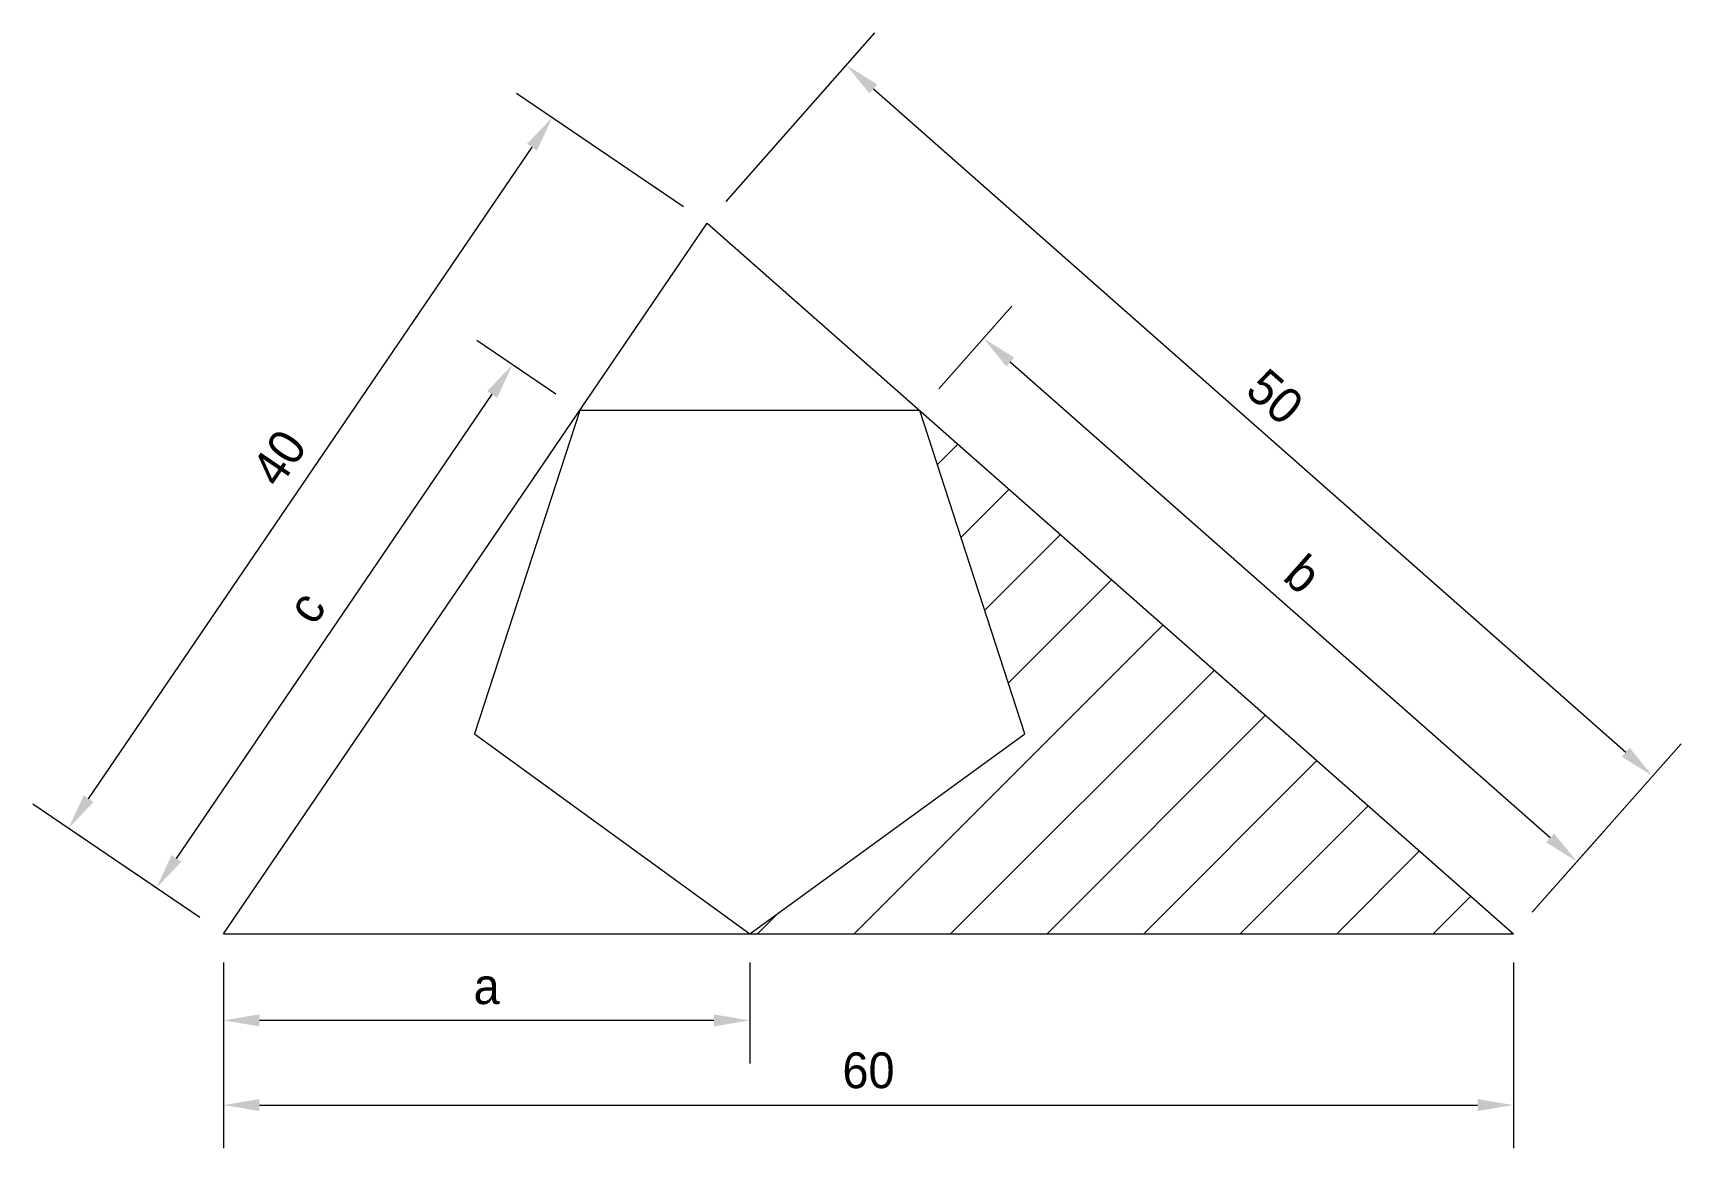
# Model space of a CAD drawing. Header units: centimetres. Extents: x 12789.9 to 12866.6, y 12652 to 12703.9.
import ezdxf

# ---------------------------------------------------------------- set-up
doc = ezdxf.new("R2010")
doc.units = ezdxf.units.CM
doc.header["$PDMODE"] = 35
doc.header["$PDSIZE"] = -2
doc.layers.add('標註', color=7, linetype='Continuous', lineweight=15)
doc.styles.add('文2.5', font='', dxfattribs={"height": 2.5})
doc.styles.get('文2.5').set_extended_font_data('PMingLiU')
doc.dimstyles.new('DIM2.5', dxfattribs={"dimtxt": 2.5, "dimasz": 2.5, "dimexe": 3, "dimexo": 2, "dimgap": 1, "dimtad": 1, "dimdec": 1, "dimdsep": 46, "dimtxsty": '文2.5', "dimcen": 0, "dimclrd": 256, "dimclre": 256, "dimadec": 0, "dimazin": 0, "dimtfac": 1, "dimtdec": 1, "dimtmove": 0, "dimatfit": 3, "dimfxl": 1, "dimlwd": 15, "dimlwe": 15, "dimarcsym": 0})

# ---------------------------------------------------------------- blocks, each defined once
blk = doc.blocks.new('*D18')
at = {"layer": 'Defpoints', "color": 0, "transparency": 16777216}
for p in [(12821.287, 12695.056), (12865.263, 12669.328), (12858.787, 12661.984)]:
    blk.add_point(p, dxfattribs=at)
at = {"layer": '標註', "lineweight": 15, "transparency": 16777216}
for p, q in [((12822.168, 12696.056), (12829.086, 12703.899)), ((12829.013, 12701.297), (12864.013, 12670.43)), ((12859.668, 12662.984), (12866.586, 12670.828))]:
    blk.add_line(p, q, dxfattribs=at)
at = {"layer": '標註', "transparency": 16777216}
for points in [[(12829.197, 12701.505), (12828.829, 12701.089), (12827.763, 12702.399)], [(12864.197, 12670.638), (12863.829, 12670.222), (12865.263, 12669.328)]]:
    blk.add_solid(points, dxfattribs=at)
at = {"layer": '標註', "color": 0, "transparency": 16777216, "insert": (12847.697, 12686.967), "char_height": 1.6667, "attachment_point": 5, "rotation": 318.59038, "style": '文2.5'}
blk.add_mtext('50', dxfattribs=at)
blk = doc.blocks.new('*D17')
at = {"layer": 'Defpoints', "color": 0, "transparency": 16777216}
for p in [(12814.073, 12699.963), (12821.287, 12695.056), (12798.787, 12661.984)]:
    blk.add_point(p, dxfattribs=at)
at = {"layer": '標註', "lineweight": 15, "transparency": 16777216}
for p, q in [((12820.184, 12695.806), (12812.419, 12701.088)), ((12792.51, 12668.269), (12813.135, 12698.585)), ((12797.684, 12662.734), (12789.919, 12668.016))]:
    blk.add_line(p, q, dxfattribs=at)
at = {"layer": '標註', "transparency": 16777216}
for points in [[(12812.906, 12698.742), (12813.365, 12698.429), (12814.073, 12699.963)], [(12792.281, 12668.426), (12792.74, 12668.113), (12791.573, 12666.891)]]:
    blk.add_solid(points, dxfattribs=at)
at = {"layer": '標註', "color": 0, "transparency": 16777216, "insert": (12801.368, 12684.124), "char_height": 1.6667, "attachment_point": 5, "rotation": 55.77113, "style": '文2.5'}
blk.add_mtext('40', dxfattribs=at)
blk = doc.blocks.new('*D16')
at = {"layer": 'Defpoints', "color": 0, "transparency": 16777216}
for p in [(12798.787, 12661.984), (12858.787, 12661.984), (12858.787, 12654.012)]:
    blk.add_point(p, dxfattribs=at)
at = {"layer": '標註', "lineweight": 15, "transparency": 16777216}
for p, q in [((12798.787, 12660.65), (12798.787, 12652.012)), ((12858.787, 12660.65), (12858.787, 12652.012)), ((12800.453, 12654.012), (12857.12, 12654.012))]:
    blk.add_line(p, q, dxfattribs=at)
at = {"layer": '標註', "transparency": 16777216}
for points in [[(12800.453, 12654.29), (12800.453, 12653.734), (12798.787, 12654.012)], [(12857.12, 12654.29), (12857.12, 12653.734), (12858.787, 12654.012)]]:
    blk.add_solid(points, dxfattribs=at)
at = {"layer": '標註', "color": 0, "transparency": 16777216, "insert": (12828.787, 12655.618), "char_height": 1.6667, "attachment_point": 5, "style": '文2.5'}
blk.add_mtext('60', dxfattribs=at)
blk = doc.blocks.new('*D15')
at = {"layer": 'Defpoints', "color": 0, "transparency": 16777216}
for p in [(12812.225, 12688.462), (12815.353, 12686.334), (12798.787, 12661.984)]:
    blk.add_point(p, dxfattribs=at)
at = {"layer": '標註', "lineweight": 15, "transparency": 16777216}
for p, q in [((12814.25, 12687.084), (12810.571, 12689.587)), ((12796.596, 12665.49), (12811.287, 12687.084)), ((12797.684, 12662.734), (12794.005, 12665.237))]:
    blk.add_line(p, q, dxfattribs=at)
at = {"layer": '標註', "transparency": 16777216}
for points in [[(12811.058, 12687.24), (12811.517, 12686.927), (12812.225, 12688.462)], [(12796.367, 12665.646), (12796.826, 12665.333), (12795.659, 12664.112)]]:
    blk.add_solid(points, dxfattribs=at)
at = {"layer": '標註', "color": 0, "transparency": 16777216, "insert": (12802.633, 12677.177), "char_height": 1.667, "attachment_point": 5, "rotation": 55.77113, "style": '文2.5'}
blk.add_mtext('c', dxfattribs=at)
blk = doc.blocks.new('*D14')
at = {"layer": 'Defpoints', "color": 0, "transparency": 16777216}
for p in [(12834.135, 12689.689), (12831.176, 12686.334), (12858.787, 12661.984)]:
    blk.add_point(p, dxfattribs=at)
at = {"layer": '標註', "lineweight": 15, "transparency": 16777216}
for p, q in [((12832.058, 12687.334), (12835.458, 12691.189)), ((12860.496, 12666.442), (12835.385, 12688.587)), ((12859.668, 12662.984), (12863.069, 12666.839))]:
    blk.add_line(p, q, dxfattribs=at)
at = {"layer": '標註', "transparency": 16777216}
for points in [[(12835.569, 12688.795), (12835.202, 12688.379), (12834.135, 12689.689)], [(12860.68, 12666.65), (12860.312, 12666.233), (12861.746, 12665.339)]]:
    blk.add_solid(points, dxfattribs=at)
at = {"layer": '標註', "color": 0, "transparency": 16777216, "insert": (12848.996, 12678.711), "char_height": 1.667, "attachment_point": 5, "rotation": 318.59038, "style": '文2.5'}
blk.add_mtext('b', dxfattribs=at)
blk = doc.blocks.new('*D13')
at = {"layer": 'Defpoints', "color": 0, "transparency": 16777216}
for p in [(12798.787, 12661.984), (12823.264, 12661.984), (12798.787, 12657.951)]:
    blk.add_point(p, dxfattribs=at)
at = {"layer": '標註', "lineweight": 15, "transparency": 16777216}
for p, q in [((12798.787, 12660.65), (12798.787, 12655.951)), ((12823.264, 12660.65), (12823.264, 12655.951)), ((12821.598, 12657.951), (12800.453, 12657.951))]:
    blk.add_line(p, q, dxfattribs=at)
at = {"layer": '標註', "transparency": 16777216}
for points in [[(12800.453, 12658.229), (12800.453, 12657.673), (12798.787, 12657.951)], [(12821.598, 12658.229), (12821.598, 12657.673), (12823.264, 12657.951)]]:
    blk.add_solid(points, dxfattribs=at)
at = {"layer": '標註', "color": 0, "transparency": 16777216, "insert": (12811.025, 12659.534), "char_height": 1.667, "attachment_point": 5, "style": '文2.5'}
blk.add_mtext('a', dxfattribs=at)

msp = doc.modelspace()

# ---------------------------------------------------------------- hatches: boundary and pattern name
at = {"layer": '標註'}
h = msp.add_hatch(dxfattribs=at)
h.set_pattern_fill('ANSI31', color=256)
h.paths.add_polyline_path([(12831.176, 12686.334), (12836.066, 12671.285), (12823.264, 12661.984), (12858.787, 12661.984)])

# ---------------------------------------------------------------- linework, layer by layer
for p, q in [((12798.787, 12661.984), (12821.287, 12695.056)), ((12821.287, 12695.056), (12858.787, 12661.984)), ((12798.787, 12661.984), (12858.787, 12661.984))]:
    msp.add_line(p, q, dxfattribs=at)
msp.add_lwpolyline([(12823.264, 12661.984), (12836.066, 12671.285), (12831.176, 12686.334), (12815.353, 12686.334), (12810.463, 12671.285)], close=True, dxfattribs=at)

# ---------------------------------------------------------------- dimensions: what is measured, and where the dimension line sits
for base, p1, p2, angle, picture, middle in [((12865.263, 12669.328), (12821.287, 12695.056), (12858.787, 12661.984), 318.59038, '*D18', (12846.632, 12685.759)), ((12814.073, 12699.963), (12798.787, 12661.984), (12821.287, 12695.056), 55.77113, '*D17', (12802.687, 12683.227))]:
    dim = msp.add_linear_dim(base=base, p1=p1, p2=p2, angle=angle, dimstyle='DIM2.5', dxfattribs=at)
    dim.commit()
    dim.dimension.update_dxf_attribs({"geometry": picture, "text_midpoint": middle, "dimtype": 161})
for p1, p2, distance, text, picture, middle in [((12858.787, 12661.984), (12831.176, 12686.334), -4.474, 'b', '*D14', (12848.996, 12678.711)), ((12798.787, 12661.984), (12815.353, 12686.334), 3.783, 'c', '*D15', (12802.633, 12677.177))]:
    dim = msp.add_aligned_dim(p1=p1, p2=p2, distance=distance, text=text, dimstyle='DIM2.5', dxfattribs=at)
    dim.commit()
    dim.dimension.update_dxf_attribs({"geometry": picture, "text_midpoint": middle})
dim = msp.add_linear_dim(base=(12858.787, 12654.012), p1=(12798.787, 12661.984), p2=(12858.787, 12661.984), dimstyle='DIM2.5', dxfattribs=at)
dim.commit()
dim.dimension.update_dxf_attribs({"geometry": '*D16', "text_midpoint": (12828.787, 12654.012), "dimtype": 160})
dim = msp.add_linear_dim(base=(12798.787, 12657.951), p1=(12823.264, 12661.984), p2=(12798.787, 12661.984), text='a', dimstyle='DIM2.5', dxfattribs=at)
dim.commit()
dim.dimension.update_dxf_attribs({"geometry": '*D13', "text_midpoint": (12811.025, 12659.534)})

doc.saveas('drawing.dxf')
